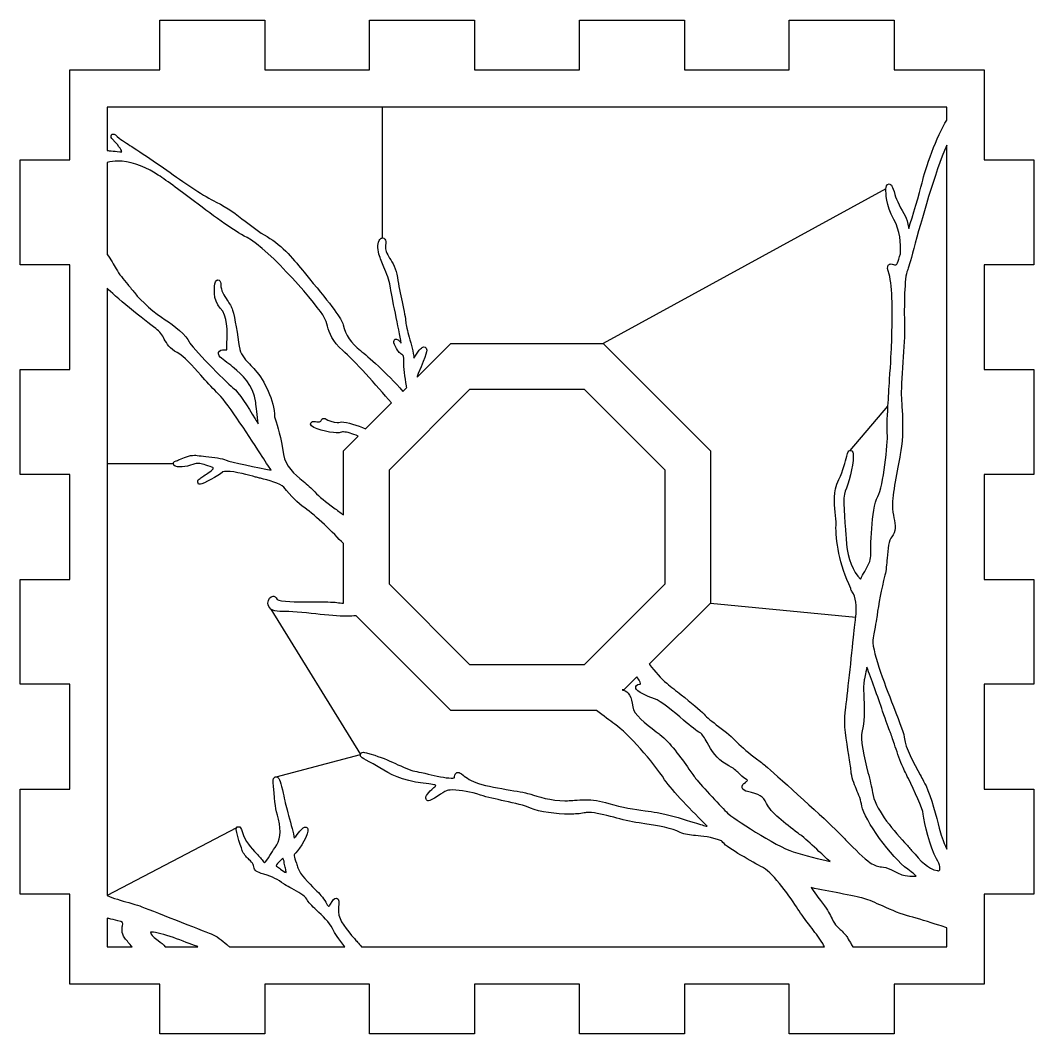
# Model space of a CAD drawing. Extents: x -11 to 868, y -1407 to -16.
# Drawn here: x 214.6 to 418.6, y -701.2 to -497.2 of the extents above; entities that cross this region are included whole.
import ezdxf

# ---------------------------------------------------------------- set-up
doc = ezdxf.new("R2010")
doc.units = 0
doc.layers.add('LAYER_1', color=7, linetype='CONTINUOUS')

msp = doc.modelspace()

# ---------------------------------------------------------------- linework, layer by layer
at = {"layer": 'LAYER_1'}
for points in [[(408.63, -546.4), (408.63, -567.51), (418.63, -567.51), (418.63, -588.62), (408.63, -588.62), (408.63, -609.74), (418.63, -609.74), (418.63, -630.85), (408.63, -630.85), (408.63, -651.96), (418.63, -651.96), (418.63, -673.07), (408.63, -673.07), (408.63, -691.18), (390.52, -691.18), (390.52, -701.18), (369.41, -701.18), (369.41, -691.18), (348.3, -691.18), (348.3, -701.18), (327.19, -701.18), (327.19, -691.18), (306.07, -691.18), (306.07, -701.18), (284.96, -701.18), (284.96, -691.18), (263.85, -691.18), (263.85, -701.18), (242.74, -701.18), (242.74, -691.18), (224.63, -691.18), (224.63, -673.07), (214.63, -673.07), (214.63, -651.96), (224.63, -651.96), (224.63, -630.85), (214.63, -630.85), (214.63, -609.74), (224.63, -609.74), (224.63, -588.62), (214.63, -588.62), (214.63, -567.51), (224.63, -567.51), (224.63, -546.4), (214.63, -546.4), (214.63, -525.29), (224.63, -525.29), (224.63, -507.18), (242.74, -507.18), (242.74, -497.18), (263.85, -497.18), (263.85, -507.18), (284.96, -507.18), (284.96, -497.18), (306.07, -497.18), (306.07, -507.18), (327.19, -507.18), (327.19, -497.18), (348.3, -497.18), (348.3, -507.18), (369.41, -507.18), (369.41, -497.18), (390.52, -497.18), (390.52, -507.18), (408.63, -507.18), (408.63, -525.29), (418.63, -525.29), (418.63, -546.4), (408.63, -546.4)], [(287.55, -541.01), (287.55, -514.68)], [(388.89, -531.1), (331.94, -562.23)], [(292.43, -571.12), (291.67, -571.88)], [(344.35, -587.7), (344.35, -610.66), (328.11, -626.9), (305.15, -626.9), (288.92, -610.66), (288.92, -587.7), (305.15, -571.47), (328.11, -571.47), (344.35, -587.7)], [(381.7, -583.77), (389.29, -574.83)], [(245.45, -586.49), (232.13, -586.49)], [(265.09, -615.69), (283.14, -644.95)], [(353.59, -614.49), (382.79, -617.31)], [(266.14, -649.47), (283.14, -644.95)], [(258.16, -659.74), (232.13, -673.39)]]:
    msp.add_lwpolyline(points, dxfattribs=at)
for points, knots in [([(401.13, -514.68), (401.13, -514.68), (401.13, -517.27), (401.13, -517.27), (399.16, -520.33), (396.74, -527.25), (396.15, -529.91), (395.71, -531.92), (394.19, -536.81), (393.47, -539.09), (393.45, -539), (393.43, -538.91), (393.41, -538.82), (393.25, -538.01), (393.07, -537.09), (392.75, -536.55), (392, -535.33), (390.96, -533.25), (390.69, -532.28), (390.2, -530.52), (389.99, -530.14), (389.52, -530.14), (388.94, -530.14), (388.9, -530.84), (388.89, -531.1), (388.84, -531.98), (388.9, -534.36), (390.49, -537.27), (391.75, -539.58), (391.88, -541.96), (391.82, -544.19), (391.56, -544.95), (391.33, -545.63), (391.19, -546.01), (391.04, -546.42), (390.89, -546.42), (390.82, -546.42), (390.7, -546.42), (390.54, -546.38), (390.4, -546.33), (390.23, -546.28), (390.08, -546.23), (389.91, -546.23), (389.68, -546.23), (389.49, -546.33), (389.36, -546.5), (389.14, -546.81), (389.17, -547.24), (389.5, -548.28), (390.3, -550.76), (390.16, -556.77), (390.07, -560.36), (390.06, -560.96), (390.04, -561.52), (390.04, -561.99), (390.01, -563.4), (389.82, -566.34), (389.62, -569.46), (389.51, -571.3), (389.39, -573.16), (389.29, -574.83), (389.14, -577.43), (389.06, -579.55), (389.14, -580.31), (389.35, -582.29), (388.35, -591.03), (387.22, -593.06), (385.89, -595.46), (385.79, -603.87), (385.82, -604.99), (385.85, -605.95), (385.21, -607.07), (384.6, -608.15), (384.32, -608.64), (384.03, -609.14), (383.8, -609.63), (383.79, -609.66), (383.78, -609.68), (383.76, -609.71), (382.26, -608.2), (381.15, -605.46), (380.96, -602.7), (380.92, -602.18), (380.87, -601.53), (380.81, -600.83), (380.57, -597.91), (380.17, -593.04), (380.65, -592), (381.35, -590.49), (382.33, -587.09), (382.28, -584.89), (382.26, -584.32), (382.24, -583.77), (381.7, -583.77), (381.27, -583.77), (381.2, -584.07), (380.98, -584.95), (380.73, -585.95), (380.26, -587.81), (379.41, -589.64), (378.22, -592.2), (378.45, -594.25), (378.67, -596.22), (378.77, -597.1), (378.86, -597.92), (378.83, -598.79), (378.76, -601.73), (379.5, -606.82), (381.8, -611.53), (381.81, -611.81), (381.97, -612.06), (382.1, -612.24), (382.79, -613.22), (383.04, -615.07), (382.79, -617.31), (382.72, -617.93), (382.56, -619.47), (382.35, -621.43), (381.81, -626.56), (380.99, -634.32), (380.66, -636.54), (380.34, -638.7), (380.93, -642.26), (381.41, -645.13), (381.63, -646.45), (381.82, -647.59), (381.86, -648.29), (381.94, -649.52), (382.43, -650.72), (382.95, -651.99), (383.4, -653.09), (383.86, -654.22), (384.04, -655.37), (384.45, -658.04), (390.06, -665.76), (393.28, -668.07), (394.31, -668.81), (394.75, -669.22), (394.94, -669.44), (394.82, -669.45), (394.66, -669.46), (394.42, -669.46), (394.21, -669.46), (393.96, -669.45), (393.7, -669.44), (392.26, -669.37), (391.75, -669.1), (390.91, -668.64), (390.62, -668.48), (390.28, -668.3), (389.86, -668.11), (389.12, -667.76), (388.51, -667.68), (387.97, -667.6), (387.26, -667.5), (386.64, -667.4), (385.71, -666.77), (384.43, -665.89), (382.73, -664.16), (380.77, -662.16), (380.09, -661.47), (379.38, -660.75), (378.64, -660.01), (375.74, -657.12), (366.3, -648.66), (364.67, -647.28), (364.16, -646.85), (363.51, -646.35), (362.82, -645.83), (361.43, -644.77), (359.85, -643.56), (358.88, -642.48), (358.06, -641.57), (356.6, -640.43), (355.19, -639.33), (353.95, -638.38), (352.79, -637.47), (352.27, -636.88), (351.48, -635.98), (349.62, -634.5), (347.64, -632.94), (346.67, -632.18), (345.66, -631.38), (344.77, -630.65), (343.61, -629.68), (342.47, -628.29), (341.26, -626.83), (341.26, -626.82), (341.26, -626.82), (341.25, -626.82), (341.25, -626.82), (353.59, -614.49), (353.59, -614.49), (353.59, -614.49), (353.59, -583.87), (353.59, -583.87), (353.59, -583.87), (331.94, -562.23), (331.94, -562.23), (331.94, -562.23), (301.33, -562.23), (301.33, -562.23), (301.33, -562.23), (294.51, -569.04), (294.51, -569.04), (294.56, -568.79), (294.64, -568.54), (294.74, -568.3), (296.41, -564.29), (296.62, -563.62), (296.34, -563.19), (296.23, -563.04), (296.06, -562.94), (295.87, -562.94), (295.61, -562.94), (295.4, -563.11), (295.22, -563.3), (294.84, -563.67), (294.47, -564.27), (294.14, -564.81), (294.06, -564.93), (293.97, -565.08), (293.88, -565.22), (293.77, -564.07), (293.32, -562.43), (292.91, -560.96), (292.56, -559.7), (292.24, -558.5), (292.22, -557.96), (292.2, -557.22), (291.89, -555.74), (291.49, -553.86), (291.16, -552.29), (290.78, -550.51), (290.54, -548.95), (290.27, -547.19), (289.56, -546), (288.98, -545.04), (288.42, -544.09), (288.01, -543.41), (288.14, -542.54), (288.25, -541.85), (288.2, -541.45), (288, -541.22), (287.89, -541.09), (287.72, -541.01), (287.55, -541.01), (287.41, -541.01), (287.2, -541.06), (287.01, -541.32), (286.63, -541.83), (286.44, -543.04), (286.83, -544.27), (287.09, -545.11), (287.45, -545.99), (287.8, -546.85), (288.35, -548.18), (288.92, -549.55), (289.07, -550.68), (289.19, -551.56), (289.65, -553.8), (290.14, -556.16), (290.6, -558.4), (291.11, -560.88), (291.32, -562.17), (291.26, -562.11), (291.21, -562.05), (291.16, -562), (290.77, -561.57), (290.61, -561.39), (290.33, -561.39), (290.33, -561.39), (290.05, -561.39), (290.05, -561.39), (290.05, -561.39), (289.89, -561.63), (289.89, -561.63), (289.71, -561.92), (289.84, -562.21), (290.14, -562.85), (290.7, -564.01), (291.21, -564.33), (291.54, -564.54), (291.79, -564.69), (291.88, -564.75), (291.82, -565.87), (291.76, -567.02), (292.08, -569.01), (292.37, -570.77), (292.39, -570.89), (292.41, -571), (292.43, -571.12), (292.43, -571.12), (291.67, -571.88), (291.67, -571.88), (288.35, -568.11), (284.61, -564.83), (283.1, -563.67), (281.21, -562.22), (280.07, -560.52), (279.62, -558.47), (279.39, -557.39), (277.23, -554.45), (272.82, -549.21), (272.49, -548.82), (272.14, -548.38), (271.76, -547.91), (269.94, -545.63), (267.45, -542.52), (264.31, -540.74), (262.71, -539.82), (261.29, -538.72), (259.92, -537.65), (258.16, -536.28), (256.34, -534.87), (254.08, -533.79), (251.51, -532.57), (248.25, -530.27), (244.79, -527.83), (243, -526.57), (241.15, -525.26), (239.4, -524.11), (237.47, -522.85), (236.41, -522.18), (235.78, -521.78), (234.81, -521.17), (234.81, -521.17), (234.11, -520.55), (234.11, -520.55), (233.99, -520.44), (233.99, -520.44), (233.68, -520.17), (233.62, -520.11), (233.42, -520.11), (233.42, -520.11), (233.09, -520.11), (233.09, -520.11), (233.09, -520.11), (232.96, -520.42), (232.96, -520.42), (232.83, -520.72), (233.01, -520.92), (233.2, -521.11), (234.84, -522.84), (235.04, -523.47), (235.05, -523.64), (235.02, -523.65), (234.95, -523.66), (234.85, -523.66), (234.79, -523.66), (234.74, -523.66), (234.67, -523.66), (233.95, -523.59), (233.41, -523.53), (232.96, -523.48), (232.65, -523.45), (232.38, -523.42), (232.13, -523.4), (232.13, -523.4), (232.13, -514.68), (232.13, -514.68), (232.13, -514.68), (401.13, -514.68), (401.13, -514.68)], [0, 0, 0, 0, 1, 1, 1, 2, 2, 2, 3, 3, 3, 4, 4, 4, 5, 5, 5, 6, 6, 6, 7, 7, 7, 8, 8, 8, 9, 9, 9, 10, 10, 10, 11, 11, 11, 12, 12, 12, 13, 13, 13, 14, 14, 14, 15, 15, 15, 16, 16, 16, 17, 17, 17, 18, 18, 18, 19, 19, 19, 20, 20, 20, 21, 21, 21, 22, 22, 22, 23, 23, 23, 24, 24, 24, 25, 25, 25, 26, 26, 26, 27, 27, 27, 28, 28, 28, 29, 29, 29, 30, 30, 30, 31, 31, 31, 32, 32, 32, 33, 33, 33, 34, 34, 34, 35, 35, 35, 36, 36, 36, 37, 37, 37, 38, 38, 38, 39, 39, 39, 40, 40, 40, 41, 41, 41, 42, 42, 42, 43, 43, 43, 44, 44, 44, 45, 45, 45, 46, 46, 46, 47, 47, 47, 48, 48, 48, 49, 49, 49, 50, 50, 50, 51, 51, 51, 52, 52, 52, 53, 53, 53, 54, 54, 54, 55, 55, 55, 56, 56, 56, 57, 57, 57, 58, 58, 58, 59, 59, 59, 60, 60, 60, 61, 61, 61, 62, 62, 62, 63, 63, 63, 64, 64, 64, 65, 65, 65, 66, 66, 66, 67, 67, 67, 68, 68, 68, 69, 69, 69, 70, 70, 70, 71, 71, 71, 72, 72, 72, 73, 73, 73, 74, 74, 74, 75, 75, 75, 76, 76, 76, 77, 77, 77, 78, 78, 78, 79, 79, 79, 80, 80, 80, 81, 81, 81, 82, 82, 82, 83, 83, 83, 84, 84, 84, 85, 85, 85, 86, 86, 86, 87, 87, 87, 88, 88, 88, 89, 89, 89, 90, 90, 90, 91, 91, 91, 92, 92, 92, 93, 93, 93, 94, 94, 94, 95, 95, 95, 96, 96, 96, 97, 97, 97, 98, 98, 98, 99, 99, 99, 100, 100, 100, 101, 101, 101, 102, 102, 102, 103, 103, 103, 104, 104, 104, 105, 105, 105, 106, 106, 106, 107, 107, 107, 108, 108, 108, 109, 109, 109, 110, 110, 110, 111, 111, 111, 112, 112, 112, 113, 113, 113, 114, 114, 114, 115, 115, 115, 116, 116, 116, 117, 117, 117, 118, 118, 118, 119, 119, 119, 120, 120, 120, 121, 121, 121, 121]), ([(401.13, -664), (400.43, -662.49), (399.85, -660.91), (399.6, -659.81), (399.11, -657.67), (397.96, -653.46), (396.95, -651.31), (396.7, -650.76), (396.27, -649.97), (395.77, -649.06), (394.55, -646.8), (392.7, -643.39), (392.63, -641.85), (392.58, -640.97), (391.79, -638.89), (390.38, -635.29), (388.47, -630.42), (385.87, -623.73), (386.28, -621.48), (386.72, -619.31), (386.98, -617.85), (387.09, -617.02), (387.39, -614.67), (387.97, -611.7), (388.68, -608.88), (388.92, -607.92), (389.03, -606.67), (389.13, -605.46), (389.28, -603.7), (389.46, -601.71), (390.05, -601.13), (391, -600.21), (390.75, -598.83), (390.49, -597.36), (390.35, -596.58), (390.2, -595.77), (390.19, -594.93), (390.18, -592.72), (391.17, -587.61), (391.76, -584.56), (391.76, -584.56), (391.91, -583.77), (391.91, -583.77), (392.31, -581.7), (392.34, -578.03), (391.99, -573.17), (391.9, -571.96), (392.1, -568.94), (392.29, -566.02), (392.48, -563.19), (392.67, -560.26), (392.62, -558.71), (392.51, -554.83), (392.61, -548.8), (393.2, -547.55), (393.37, -547.18), (393.74, -545.85), (394.49, -543.11), (396.02, -537.56), (398.71, -527.8), (401.13, -522.33), (401.13, -522.33), (401.13, -664), (401.13, -664)], [0, 0, 0, 0, 1, 1, 1, 2, 2, 2, 3, 3, 3, 4, 4, 4, 5, 5, 5, 6, 6, 6, 7, 7, 7, 8, 8, 8, 9, 9, 9, 10, 10, 10, 11, 11, 11, 12, 12, 12, 13, 13, 13, 14, 14, 14, 15, 15, 15, 16, 16, 16, 17, 17, 17, 18, 18, 18, 19, 19, 19, 20, 20, 20, 21, 21, 21, 21]), ([(273.06, -578.48), (273.06, -579.42), (277, -580.23), (278.23, -580.23), (278.64, -580.23), (278.99, -580.19), (279.29, -580.1), (279.4, -580.06), (279.54, -580.05), (279.69, -580.05), (280.43, -580.05), (281.48, -580.39), (282.64, -580.91), (282.64, -580.91), (279.68, -583.87), (279.68, -583.87), (279.68, -583.87), (279.68, -596.75), (279.68, -596.75), (279.06, -596.27), (278.41, -595.79), (277.77, -595.32), (276.22, -594.19), (274.75, -593.11), (273.89, -592.1), (273.23, -591.33), (272.42, -590.66), (271.57, -589.95), (269.81, -588.5), (268, -586.99), (267.63, -584.57), (267.11, -581.11), (266.42, -578.88), (265.95, -577.4), (265.95, -577.4), (265.83, -577.01), (265.83, -577.01), (265.77, -573.69), (263.78, -569.7), (261.92, -567.61), (261.5, -567.13), (261.12, -566.73), (260.78, -566.37), (259.58, -565.1), (258.98, -564.45), (258.74, -562.96), (258.74, -562.96), (258.72, -562.82), (258.72, -562.82), (258.39, -560.66), (257.83, -557.03), (257.36, -555.51), (257.16, -554.86), (256.74, -554.22), (256.3, -553.55), (255.65, -552.57), (254.98, -551.55), (255, -550.47), (255, -549.98), (254.95, -549.78), (254.8, -549.62), (254.8, -549.62), (254.65, -549.47), (254.65, -549.47), (254.65, -549.47), (254.43, -549.46), (254.43, -549.46), (254.32, -549.46), (254.05, -549.5), (253.91, -549.86), (253.65, -550.49), (253.34, -553.62), (254.87, -555.12), (256.43, -556.63), (256.31, -559.8), (256.22, -562.12), (256.22, -562.12), (256.21, -562.43), (256.21, -562.43), (256.19, -562.91), (256.2, -563.26), (256.22, -563.52), (256.12, -563.51), (255.99, -563.5), (255.86, -563.5), (255.77, -563.5), (255.67, -563.5), (255.57, -563.51), (255.35, -563.52), (254.7, -563.56), (254.55, -564.08), (254.37, -564.7), (255.03, -565.18), (256.24, -566.07), (256.73, -566.42), (257.27, -566.82), (257.71, -567.21), (258.99, -568.33), (261.66, -570.68), (262.03, -574.1), (262.07, -574.57), (262.16, -575.23), (262.25, -575.92), (262.34, -576.64), (262.47, -577.64), (262.54, -578.42), (262.34, -578.11), (262.13, -577.75), (261.9, -577.38), (260.45, -575.01), (258.64, -572.05), (257.45, -571.15), (255.83, -569.93), (249, -562.79), (248.64, -561.94), (248.21, -560.75), (245.43, -558.45), (243.79, -557.46), (241.93, -556.33), (238.79, -553.56), (237.66, -552.08), (237.24, -551.51), (236.74, -550.93), (236.27, -550.36), (235.4, -549.32), (234.49, -548.25), (233.95, -547.25), (233.47, -546.37), (232.84, -545.25), (232.13, -544.3), (232.13, -544.3), (232.13, -525.83), (232.13, -525.83), (232.82, -525.63), (233.55, -525.53), (234.32, -525.53), (236.55, -525.53), (239.05, -526.34), (241.76, -527.95), (243.33, -528.88), (246.04, -530.92), (248.91, -533.07), (252.93, -536.1), (257.49, -539.52), (260.27, -540.93), (264.83, -543.23), (274.86, -555.05), (275.82, -556.98), (276.11, -557.55), (276.28, -558.12), (276.46, -558.74), (276.89, -560.17), (277.38, -561.8), (279.53, -563.66), (281.82, -565.65), (286.33, -570.68), (289.34, -574.22), (289.34, -574.22), (284.12, -579.44), (284.12, -579.44), (282.47, -578.71), (280.46, -578.04), (279.33, -578.04), (279.09, -578.04), (278.89, -578.07), (278.73, -578.13), (278.68, -578.14), (278.59, -578.16), (278.44, -578.16), (277.68, -578.16), (276.48, -577.67), (276.18, -577.46), (276.04, -577.37), (275.9, -577.32), (275.77, -577.32), (275.39, -577.32), (275.23, -577.64), (275.17, -577.76), (275.1, -577.91), (275.04, -578.03), (274.59, -578.03), (274.44, -578.03), (274.27, -578.01), (274.08, -577.98), (273.92, -577.95), (273.79, -577.94), (273.69, -577.94), (273.59, -577.94), (273.51, -577.95), (273.43, -577.98), (273.21, -578.05), (273.06, -578.25), (273.06, -578.48)], [0, 0, 0, 0, 1, 1, 1, 2, 2, 2, 3, 3, 3, 4, 4, 4, 5, 5, 5, 6, 6, 6, 7, 7, 7, 8, 8, 8, 9, 9, 9, 10, 10, 10, 11, 11, 11, 12, 12, 12, 13, 13, 13, 14, 14, 14, 15, 15, 15, 16, 16, 16, 17, 17, 17, 18, 18, 18, 19, 19, 19, 20, 20, 20, 21, 21, 21, 22, 22, 22, 23, 23, 23, 24, 24, 24, 25, 25, 25, 26, 26, 26, 27, 27, 27, 28, 28, 28, 29, 29, 29, 30, 30, 30, 31, 31, 31, 32, 32, 32, 33, 33, 33, 34, 34, 34, 35, 35, 35, 36, 36, 36, 37, 37, 37, 38, 38, 38, 39, 39, 39, 40, 40, 40, 41, 41, 41, 42, 42, 42, 43, 43, 43, 44, 44, 44, 45, 45, 45, 46, 46, 46, 47, 47, 47, 48, 48, 48, 49, 49, 49, 50, 50, 50, 51, 51, 51, 52, 52, 52, 53, 53, 53, 54, 54, 54, 55, 55, 55, 56, 56, 56, 57, 57, 57, 58, 58, 58, 59, 59, 59, 60, 60, 60, 61, 61, 61, 62, 62, 62, 63, 63, 63, 64, 64, 64, 64]), ([(278.71, -614.44), (277.9, -614.28), (276.48, -614.24), (274.61, -614.24), (274.19, -614.24), (272, -614.25), (271.99, -614.25), (270.68, -614.25), (266.85, -614.25), (266.31, -613.78), (266.13, -613.17), (265.68, -613.12), (265.54, -613.12), (264.98, -613.12), (264.49, -613.77), (264.49, -614.5), (264.49, -614.98), (264.7, -615.39), (265.09, -615.69), (265.51, -616), (266.11, -616.16), (266.9, -616.16), (266.9, -616.16), (267.16, -616.16), (267.25, -616.16), (268.96, -616.16), (271.59, -616.42), (274.13, -616.68), (276.53, -616.93), (278.8, -617.16), (280.22, -617.16), (280.38, -617.16), (280.52, -617.16), (280.66, -617.15), (281.07, -617.13), (281.62, -617.1), (282.24, -617.05), (282.24, -617.05), (301.33, -636.14), (301.33, -636.14), (301.33, -636.14), (330.65, -636.14), (330.65, -636.14), (332.04, -637.2), (333.34, -638.18), (334.31, -638.85), (336.96, -640.7), (342.04, -646.55), (344.34, -650.05), (345.84, -652.33), (349.9, -656.41), (352.92, -659.43), (352.37, -659.31), (351.54, -659.09), (350.27, -658.69), (350.27, -658.69), (349.55, -658.45), (349.55, -658.45), (347.14, -657.68), (345.39, -657.12), (342.84, -656.67), (342.06, -656.54), (341.25, -656.42), (340.39, -656.3), (338.23, -655.98), (335.79, -655.63), (333.12, -654.85), (331.29, -654.31), (329.85, -654.08), (328.3, -654.08), (327.58, -654.08), (326.91, -654.13), (326.19, -654.18), (325.74, -654.21), (325.28, -654.25), (324.77, -654.27), (324.6, -654.27), (324.42, -654.28), (324.24, -654.28), (321.55, -654.28), (318.6, -653.44), (317.42, -652.99), (316.72, -652.73), (315.2, -652.47), (313.27, -652.14), (311.06, -651.76), (308.57, -651.33), (306.86, -650.81), (305.37, -650.37), (304.39, -649.62), (303.75, -649.12), (303.31, -648.79), (303.04, -648.58), (302.73, -648.58), (302.56, -648.58), (302.4, -648.65), (302.28, -648.77), (302.08, -648.99), (302.05, -649.3), (302.06, -649.62), (302.01, -649.65), (301.84, -649.72), (301.38, -649.72), (300.22, -649.72), (298.28, -649.27), (296.73, -648.91), (295.78, -648.69), (294.96, -648.5), (294.43, -648.43), (293.48, -648.31), (292.17, -647.72), (290.66, -647.03), (289.28, -646.4), (287.71, -645.69), (285.98, -645.13), (284.36, -644.61), (283.93, -644.54), (283.71, -644.54), (283.36, -644.54), (283.19, -644.75), (283.14, -644.95), (283.01, -645.45), (283.31, -645.63), (285.66, -646.86), (286.1, -647.09), (286.56, -647.37), (287.04, -647.66), (288.98, -648.84), (291.4, -650.31), (295.74, -650.74), (297.49, -650.91), (298.1, -651.1), (298.31, -651.21), (298.19, -651.35), (297.93, -651.58), (297.74, -651.76), (297.35, -652.1), (296.91, -652.49), (296.58, -652.97), (296.34, -653.3), (296.13, -653.66), (296.31, -653.99), (296.41, -654.18), (296.6, -654.29), (296.82, -654.29), (297.15, -654.29), (297.58, -654.03), (298.73, -653.28), (299.36, -652.86), (300.08, -652.39), (300.43, -652.26), (300.58, -652.21), (300.94, -652.12), (301.68, -652.12), (303.24, -652.12), (305.39, -652.51), (307.28, -653.14), (308.64, -653.59), (310.42, -653.98), (312.14, -654.35), (314.15, -654.78), (316.23, -655.23), (317.35, -655.75), (319.09, -656.56), (322.62, -656.98), (325.2, -656.98), (326.35, -656.98), (327.35, -656.9), (328.11, -656.75), (328.39, -656.69), (328.72, -656.66), (329.07, -656.66), (330.47, -656.66), (332.24, -657.13), (334.11, -657.62), (335.74, -658.05), (337.43, -658.5), (339.2, -658.74), (343.67, -659.37), (345.68, -659.83), (347.47, -660.67), (348.4, -661.1), (349.4, -661.19), (350.56, -661.29), (351.93, -661.41), (353.63, -661.57), (355.79, -662.36), (355.89, -662.47), (355.98, -662.57), (356.05, -662.66), (357.11, -663.93), (362.02, -666.6), (364.16, -667.73), (364.16, -667.73), (364.16, -667.74), (364.16, -667.74), (364.16, -667.74), (364.26, -667.79), (364.26, -667.79), (366.2, -668.86), (369.82, -673.94), (371.17, -676.09), (371.8, -677.1), (372.73, -678.32), (373.71, -679.61), (374.49, -680.64), (375.29, -681.7), (376, -682.72), (376.05, -682.81), (376.26, -683.18), (376.54, -683.69), (376.54, -683.69), (283.35, -683.68), (283.35, -683.68), (282.74, -683.01), (282.25, -682.47), (281.89, -682.04), (280.36, -680.3), (278.74, -678.31), (278.69, -676.67), (278.68, -676.14), (278.71, -675.65), (278.74, -675.25), (278.78, -674.61), (278.81, -674.32), (278.6, -674.09), (278.6, -674.09), (278.45, -673.93), (278.45, -673.93), (278.45, -673.93), (278.2, -673.92), (278.2, -673.92), (277.82, -673.92), (277.6, -674.23), (277.09, -675.08), (276.89, -675.42), (276.76, -675.53), (276.71, -675.57), (276.56, -675.46), (276.29, -675.01), (276.11, -674.71), (275.85, -674.27), (275.55, -673.77), (275.16, -673.34), (274.85, -673), (274.45, -672.59), (273.98, -672.12), (272.69, -670.83), (270.92, -669.07), (270.53, -667.82), (270.42, -667.48), (270.3, -667.16), (270.2, -666.87), (269.71, -665.47), (269.64, -665.07), (270.08, -664.75), (270.94, -664.13), (272.78, -660.74), (272.53, -659.98), (272.46, -659.74), (272.24, -659.59), (272, -659.59), (271.76, -659.59), (271.58, -659.73), (271.44, -659.85), (271.09, -660.18), (270.73, -660.63), (270.39, -661.07), (270.21, -661.3), (269.97, -661.61), (269.77, -661.82), (269.62, -660.89), (269.13, -659.04), (268.64, -657.25), (268.24, -655.74), (267.86, -654.31), (267.77, -653.77), (267.69, -653.28), (267.46, -652.27), (267.23, -651.43), (266.77, -649.74), (266.56, -649.47), (266.14, -649.47), (266.14, -649.47), (265.92, -649.47), (265.92, -649.47), (265.92, -649.47), (265.74, -649.65), (265.74, -649.65), (265.56, -649.85), (265.5, -650.14), (265.6, -651.4), (265.92, -655.2), (265.99, -655.64), (266.59, -658.02), (267.21, -660.45), (266.98, -662.36), (265.91, -663.72), (265.53, -664.2), (265.2, -664.76), (264.87, -665.3), (264.55, -665.83), (264.02, -666.73), (263.77, -666.79), (263.77, -666.78), (263.7, -666.74), (263.59, -666.58), (263.25, -666.05), (262.74, -665.5), (262.19, -664.92), (261.09, -663.74), (259.84, -662.39), (259.33, -660.68), (259.03, -659.69), (258.98, -659.51), (258.58, -659.51), (258.58, -659.51), (258.31, -659.51), (258.31, -659.51), (258.31, -659.51), (258.16, -659.74), (258.16, -659.74), (257.83, -660.25), (259.37, -664.43), (259.39, -664.47), (259.72, -665.25), (260.25, -665.74), (260.72, -666.17), (261.07, -666.5), (261.38, -666.78), (261.5, -667.11), (261.56, -667.28), (261.59, -667.42), (261.62, -667.56), (261.79, -668.35), (262.07, -668.63), (263.68, -669.06), (265.46, -669.53), (266.48, -670.21), (267.66, -671), (267.66, -671), (267.85, -671.13), (267.85, -671.13), (268.25, -671.39), (268.77, -671.68), (269.32, -671.98), (270.48, -672.62), (271.94, -673.42), (272.3, -674.12), (272.6, -674.69), (273.34, -675.42), (274.29, -676.33), (275.45, -677.44), (276.89, -678.82), (277.47, -680.01), (277.93, -680.97), (278.76, -682.17), (279.99, -683.68), (279.99, -683.68), (256.74, -683.68), (256.74, -683.68), (256.56, -683.54), (256.39, -683.39), (256.22, -683.24), (255.19, -682.37), (254.14, -681.47), (253.08, -681.09), (252.17, -680.77), (248.97, -679.51), (245.89, -678.29), (242.79, -677.06), (239.59, -675.8), (238.67, -675.47), (238.15, -675.29), (237.37, -675.06), (236.46, -674.8), (235.02, -674.38), (233.27, -673.87), (232.13, -673.39), (232.13, -673.39), (232.13, -551.12), (232.13, -551.12), (232.14, -551.13), (232.15, -551.14), (232.16, -551.15), (233.13, -552.3), (239.86, -557.78), (241.9, -559.22), (242.79, -559.86), (243.2, -560.58), (243.62, -561.35), (244.16, -562.32), (244.71, -563.31), (246.2, -564.08), (247.65, -564.83), (249.33, -566.76), (250.96, -568.62), (252.02, -569.83), (253.12, -571.09), (254.16, -572.04), (256.05, -573.75), (260.22, -580.19), (262.97, -584.46), (263.89, -585.89), (264.63, -587.04), (265.1, -587.71), (262.67, -587.28), (256.87, -586.09), (256.1, -585.73), (255.3, -585.36), (253.6, -585.17), (251.96, -584.99), (251.31, -584.92), (250.7, -584.85), (250.23, -584.78), (250.07, -584.75), (249.89, -584.74), (249.71, -584.74), (248.6, -584.74), (247.49, -585.23), (246.69, -585.59), (246.39, -585.72), (246.11, -585.84), (245.98, -585.87), (245.42, -586), (245.44, -586.41), (245.45, -586.49), (245.5, -586.92), (245.91, -587.09), (246.87, -587.09), (247.28, -587.09), (248.1, -587.04), (248.92, -586.75), (249.61, -586.49), (249.96, -586.38), (250.36, -586.38), (250.88, -586.38), (251.55, -586.57), (252.87, -586.99), (253.41, -587.16), (253.49, -587.31), (253.49, -587.31), (253.49, -587.65), (252.16, -588.5), (251.6, -588.87), (251.31, -589.05), (251.03, -589.23), (250.81, -589.39), (250.59, -589.55), (250.25, -589.79), (250.38, -590.18), (250.38, -590.18), (250.49, -590.53), (250.49, -590.53), (250.49, -590.53), (250.88, -590.54), (250.88, -590.54), (251.44, -590.54), (254.54, -588.93), (255.31, -588.14), (255.32, -588.13), (255.49, -587.98), (256.21, -587.98), (257.88, -587.98), (260.76, -588.77), (262, -589.12), (262, -589.12), (262.18, -589.17), (262.18, -589.17), (262.42, -589.23), (262.7, -589.31), (263, -589.38), (264.43, -589.75), (267.08, -590.45), (267.65, -591.18), (269.1, -593), (270.5, -594.36), (271.93, -595.35), (274.06, -596.83), (277.66, -600.39), (279.68, -602.53), (279.68, -602.53), (279.68, -614.49), (279.68, -614.49), (279.68, -614.49), (279.06, -614.51), (278.71, -614.44)], [0, 0, 0, 0, 1, 1, 1, 2, 2, 2, 3, 3, 3, 4, 4, 4, 5, 5, 5, 6, 6, 6, 7, 7, 7, 8, 8, 8, 9, 9, 9, 10, 10, 10, 11, 11, 11, 12, 12, 12, 13, 13, 13, 14, 14, 14, 15, 15, 15, 16, 16, 16, 17, 17, 17, 18, 18, 18, 19, 19, 19, 20, 20, 20, 21, 21, 21, 22, 22, 22, 23, 23, 23, 24, 24, 24, 25, 25, 25, 26, 26, 26, 27, 27, 27, 28, 28, 28, 29, 29, 29, 30, 30, 30, 31, 31, 31, 32, 32, 32, 33, 33, 33, 34, 34, 34, 35, 35, 35, 36, 36, 36, 37, 37, 37, 38, 38, 38, 39, 39, 39, 40, 40, 40, 41, 41, 41, 42, 42, 42, 43, 43, 43, 44, 44, 44, 45, 45, 45, 46, 46, 46, 47, 47, 47, 48, 48, 48, 49, 49, 49, 50, 50, 50, 51, 51, 51, 52, 52, 52, 53, 53, 53, 54, 54, 54, 55, 55, 55, 56, 56, 56, 57, 57, 57, 58, 58, 58, 59, 59, 59, 60, 60, 60, 61, 61, 61, 62, 62, 62, 63, 63, 63, 64, 64, 64, 65, 65, 65, 66, 66, 66, 67, 67, 67, 68, 68, 68, 69, 69, 69, 70, 70, 70, 71, 71, 71, 72, 72, 72, 73, 73, 73, 74, 74, 74, 75, 75, 75, 76, 76, 76, 77, 77, 77, 78, 78, 78, 79, 79, 79, 80, 80, 80, 81, 81, 81, 82, 82, 82, 83, 83, 83, 84, 84, 84, 85, 85, 85, 86, 86, 86, 87, 87, 87, 88, 88, 88, 89, 89, 89, 90, 90, 90, 91, 91, 91, 92, 92, 92, 93, 93, 93, 94, 94, 94, 95, 95, 95, 96, 96, 96, 97, 97, 97, 98, 98, 98, 99, 99, 99, 100, 100, 100, 101, 101, 101, 102, 102, 102, 103, 103, 103, 104, 104, 104, 105, 105, 105, 106, 106, 106, 107, 107, 107, 108, 108, 108, 109, 109, 109, 110, 110, 110, 111, 111, 111, 112, 112, 112, 113, 113, 113, 114, 114, 114, 115, 115, 115, 116, 116, 116, 117, 117, 117, 118, 118, 118, 119, 119, 119, 120, 120, 120, 121, 121, 121, 122, 122, 122, 123, 123, 123, 124, 124, 124, 125, 125, 125, 126, 126, 126, 127, 127, 127, 128, 128, 128, 129, 129, 129, 130, 130, 130, 131, 131, 131, 132, 132, 132, 133, 133, 133, 134, 134, 134, 135, 135, 135, 136, 136, 136, 137, 137, 137, 138, 138, 138, 139, 139, 139, 140, 140, 140, 141, 141, 141, 142, 142, 142, 143, 143, 143, 144, 144, 144, 145, 145, 145, 146, 146, 146, 147, 147, 147, 148, 148, 148, 149, 149, 149, 150, 150, 150, 151, 151, 151, 152, 152, 152, 153, 153, 153, 154, 154, 154, 155, 155, 155, 156, 156, 156, 157, 157, 157, 158, 158, 158, 159, 159, 159, 160, 160, 160, 161, 161, 161, 162, 162, 162, 162]), ([(399.48, -668.38), (399.45, -668.38), (399.43, -668.38), (399.41, -668.38), (399.37, -668.37), (399.34, -668.37), (399.31, -668.36), (399.31, -668.36), (399.26, -668.35), (399.26, -668.35), (397.29, -668.01), (395.93, -666.45), (394.05, -664.29), (393.61, -663.78), (393.15, -663.25), (392.65, -662.7), (389.88, -659.67), (386.65, -655.78), (386.17, -652.63), (386, -651.54), (385.65, -650.11), (385.27, -648.59), (384.53, -645.57), (383.61, -641.82), (384.1, -640.24), (384.58, -638.68), (384.51, -636.06), (384.44, -633.75), (384.39, -632.27), (384.35, -630.88), (384.48, -630.18), (384.57, -629.68), (384.79, -628.66), (385.05, -627.43), (385.89, -629.56), (387.24, -633.44), (388.22, -636.23), (388.94, -638.28), (389.51, -639.9), (389.71, -640.41), (389.96, -641), (390.26, -641.92), (390.58, -642.89), (391.03, -644.24), (391.54, -645.78), (392.08, -647.05), (392.36, -647.71), (392.84, -648.7), (393.39, -649.84), (394.6, -652.35), (396.26, -655.79), (396.4, -657.01), (396.6, -658.83), (397.73, -663.65), (399.08, -666), (399.83, -667.31), (399.8, -668.05), (399.67, -668.28), (399.63, -668.34), (399.59, -668.38), (399.48, -668.38)], [0, 0, 0, 0, 1, 1, 1, 2, 2, 2, 3, 3, 3, 4, 4, 4, 5, 5, 5, 6, 6, 6, 7, 7, 7, 8, 8, 8, 9, 9, 9, 10, 10, 10, 11, 11, 11, 12, 12, 12, 13, 13, 13, 14, 14, 14, 15, 15, 15, 16, 16, 16, 17, 17, 17, 18, 18, 18, 19, 19, 19, 20, 20, 20, 20]), ([(377.63, -666.53), (375.63, -666.06), (372.49, -665.29), (370.23, -664.57), (366.66, -663.42), (357.93, -657.69), (357, -656.76), (355.97, -655.74), (351.85, -651.38), (350.58, -649.79), (350.25, -649.36), (349.77, -648.69), (349.22, -647.92), (347.59, -645.61), (345.36, -642.46), (343.4, -640.96), (343.16, -640.77), (342.91, -640.58), (342.66, -640.4), (340.43, -638.7), (338.12, -636.95), (337.93, -635.35), (337.71, -633.4), (337.03, -632.21), (336.06, -632.02), (335.97, -632), (335.87, -631.99), (335.77, -631.99), (335.77, -631.99), (336.17, -631.91), (336.17, -631.91), (336.17, -631.91), (338.73, -629.34), (338.73, -629.34), (339.51, -630.39), (339.5, -630.71), (339.49, -630.77), (339.48, -630.77), (339.42, -630.8), (339.28, -630.81), (338.67, -630.89), (338.54, -631.23), (338.52, -631.42), (338.49, -631.71), (338.41, -632.38), (342.28, -633.75), (343.59, -634.21), (346.12, -636.34), (348.15, -638.05), (349.66, -639.32), (350.86, -640.33), (351.48, -640.61), (351.91, -640.81), (352.39, -641.67), (352.9, -642.57), (353.76, -644.09), (354.83, -645.98), (356.7, -646.93), (358.33, -647.76), (358.8, -648.26), (359.26, -648.74), (359.62, -649.12), (359.99, -649.51), (360.81, -650), (360.94, -650.08), (361, -650.15), (361.03, -650.18), (360.96, -650.29), (360.72, -650.47), (360.58, -650.58), (360.22, -650.86), (359.8, -651.17), (359.91, -651.66), (360, -652.12), (360.52, -652.31), (361.02, -652.43), (363.35, -652.99), (364.22, -653.33), (364.85, -654.85), (365.55, -656.52), (368.73, -658.95), (371.06, -660.72), (371.37, -660.96), (371.66, -661.18), (371.92, -661.38), (373, -662.22), (374.16, -663.31), (375.4, -664.47), (376.12, -665.15), (376.86, -665.84), (377.63, -666.53)], [0, 0, 0, 0, 1, 1, 1, 2, 2, 2, 3, 3, 3, 4, 4, 4, 5, 5, 5, 6, 6, 6, 7, 7, 7, 8, 8, 8, 9, 9, 9, 10, 10, 10, 11, 11, 11, 12, 12, 12, 13, 13, 13, 14, 14, 14, 15, 15, 15, 16, 16, 16, 17, 17, 17, 18, 18, 18, 19, 19, 19, 20, 20, 20, 21, 21, 21, 22, 22, 22, 23, 23, 23, 24, 24, 24, 25, 25, 25, 26, 26, 26, 27, 27, 27, 28, 28, 28, 29, 29, 29, 30, 30, 30, 30]), ([(268.14, -668.76), (267.89, -668.69), (267.34, -668.28), (267, -668.03), (266.74, -667.83), (266.47, -667.62), (266.21, -667.46), (266.13, -667.41), (266.12, -667.38), (266.12, -667.38), (266.12, -667.2), (266.64, -666.69), (266.93, -666.41), (267.07, -666.27), (267.21, -666.12), (267.35, -665.98), (267.42, -665.9), (267.48, -665.86), (267.51, -665.84), (267.58, -665.94), (267.71, -666.23), (267.78, -666.82), (267.83, -667.21), (267.92, -667.57), (268, -667.89), (268.08, -668.19), (268.18, -668.6), (268.14, -668.76)], [0, 0, 0, 0, 1, 1, 1, 2, 2, 2, 3, 3, 3, 4, 4, 4, 5, 5, 5, 6, 6, 6, 7, 7, 7, 8, 8, 8, 9, 9, 9, 9]), ([(382.22, -683.69), (381.53, -682.52), (380.87, -681.43), (380.87, -681.43), (380.87, -681.43), (380.84, -681.39), (380.84, -681.39), (380.84, -681.39), (380.81, -681.36), (380.81, -681.36), (380.05, -680.51), (379.59, -680.09), (379.26, -679.79), (378.82, -679.39), (378.65, -679.24), (378.28, -678.5), (378.28, -678.5), (378.06, -678.08), (378.06, -678.08), (377.52, -677.01), (377.28, -676.52), (376.08, -674.9), (375.64, -674.31), (374.92, -673.32), (373.85, -671.78), (375.63, -672.19), (377.68, -672.57), (379.54, -672.92), (381.69, -673.33), (383.54, -673.67), (384.44, -673.95), (385.44, -674.25), (386.76, -674.84), (388.16, -675.47), (390.07, -676.32), (392.04, -677.2), (393.68, -677.58), (395.24, -677.95), (397.54, -678.7), (399.56, -679.36), (400.11, -679.54), (400.64, -679.71), (401.13, -679.87), (401.13, -679.87), (401.13, -683.69), (401.13, -683.69), (401.13, -683.69), (382.22, -683.69), (382.22, -683.69)], [0, 0, 0, 0, 1, 1, 1, 2, 2, 2, 3, 3, 3, 4, 4, 4, 5, 5, 5, 6, 6, 6, 7, 7, 7, 8, 8, 8, 9, 9, 9, 10, 10, 10, 11, 11, 11, 12, 12, 12, 13, 13, 13, 14, 14, 14, 15, 15, 15, 16, 16, 16, 16]), ([(232.13, -683.68), (232.13, -683.68), (232.13, -677.93), (232.13, -677.93), (232.24, -677.96), (232.34, -677.98), (232.45, -678.01), (233.01, -678.13), (233.59, -678.26), (234.26, -678.43), (235.35, -678.71), (235.32, -678.83), (235.21, -679.44), (235.09, -680.01), (234.93, -680.88), (235.68, -681.92), (236.08, -682.48), (236.63, -683.09), (237.16, -683.68), (237.16, -683.68), (232.13, -683.68), (232.13, -683.68)], [0, 0, 0, 0, 1, 1, 1, 2, 2, 2, 3, 3, 3, 4, 4, 4, 5, 5, 5, 6, 6, 6, 7, 7, 7, 7]), ([(243.81, -683.68), (243.49, -683.24), (242.96, -682.85), (242.4, -682.44), (241.68, -681.9), (240.87, -681.3), (240.83, -680.75), (240.87, -680.74), (240.95, -680.74), (241.06, -680.74), (242.83, -680.74), (247.95, -682.74), (250.14, -683.59), (250.14, -683.59), (250.38, -683.68), (250.38, -683.68), (250.38, -683.68), (243.81, -683.68), (243.81, -683.68)], [0, 0, 0, 0, 1, 1, 1, 2, 2, 2, 3, 3, 3, 4, 4, 4, 5, 5, 5, 6, 6, 6, 6])]:
    msp.add_open_spline(points, degree=3, knots=knots, dxfattribs=at)

doc.saveas('drawing.dxf')
